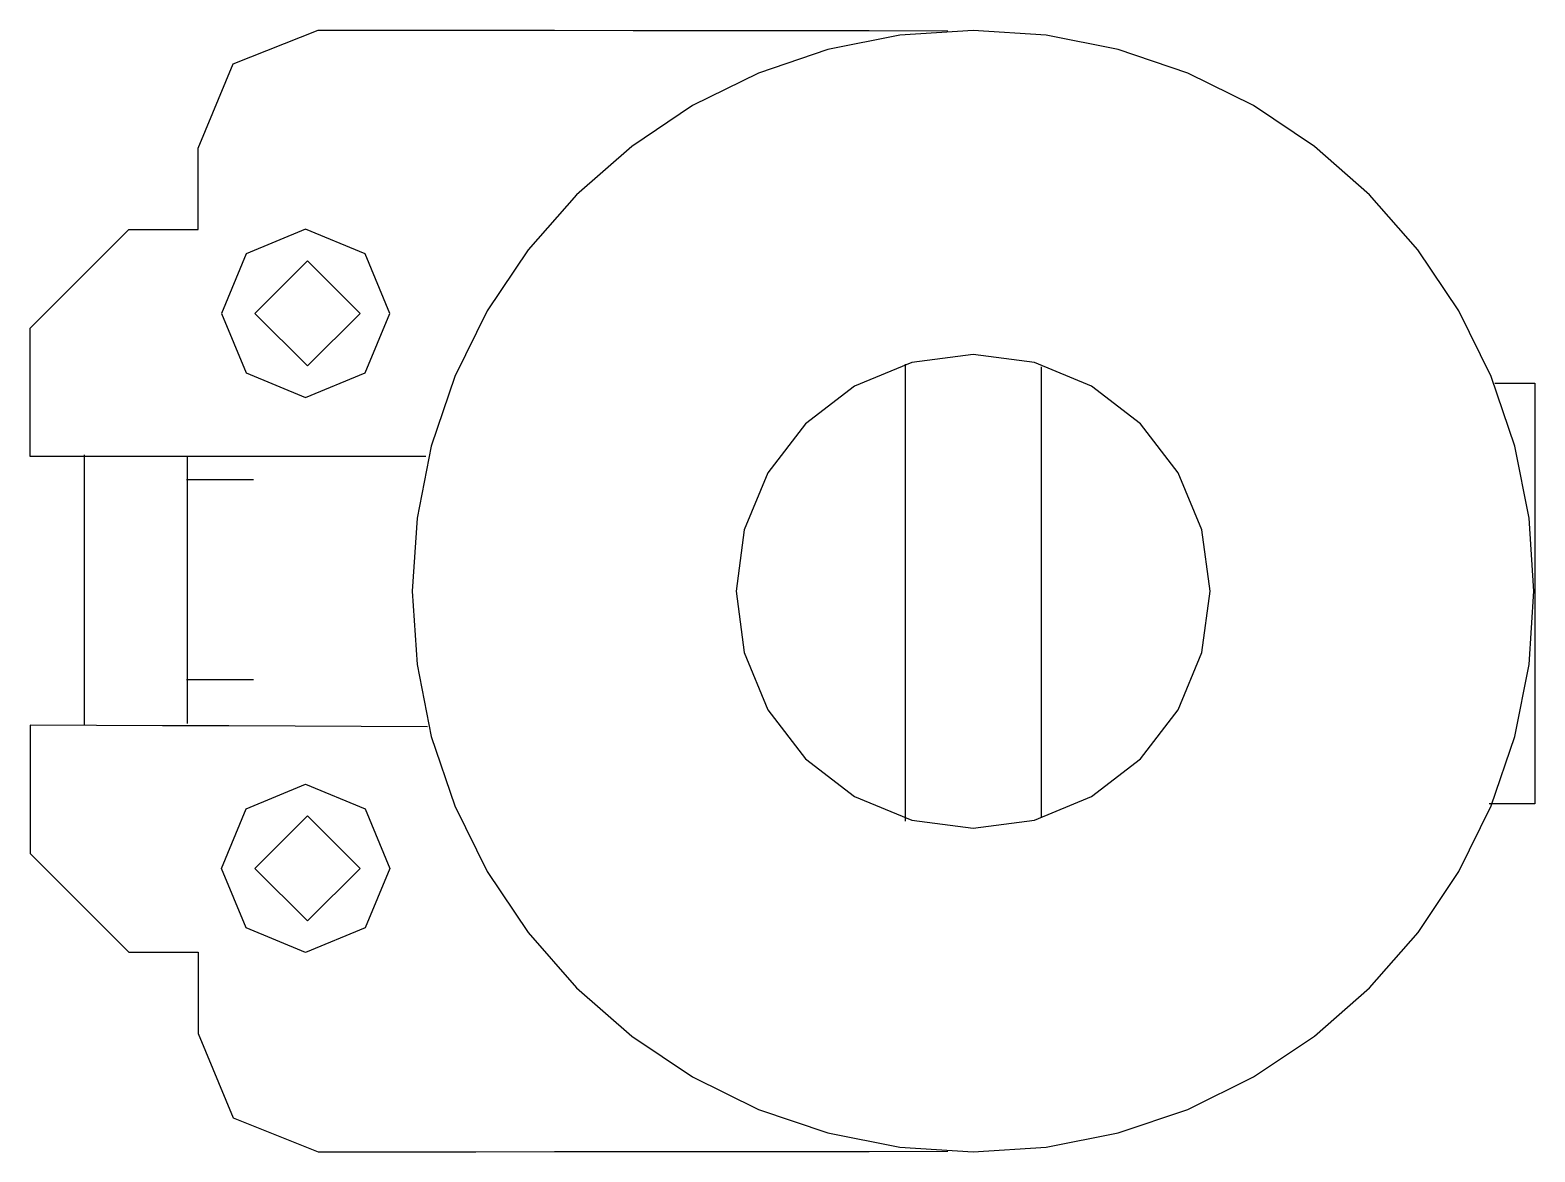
# Model space of a CAD drawing. Extents: x 19.4 to 40.1, y -131.9 to -116.5.
import ezdxf

# ---------------------------------------------------------------- set-up
doc = ezdxf.new("R2010")
doc.units = 0
doc.layers.add('Layer_1', color=7, linetype='CONTINUOUS')

msp = doc.modelspace()

# ---------------------------------------------------------------- linework, layer by layer
at = {"layer": 'Layer_1', "color": 7}
for points in [[(24.869381, -122.346499), (23.96453, -122.346499), (23.060756, -122.346499), (22.156752, -122.346499), (21.252717, -122.346499), (20.348671, -122.346499), (19.4435, -122.346499), (19.4435, -121.465579), (19.4435, -120.584659), (20.120248, -119.907979), (20.796995, -119.231299), (21.74767, -119.231299), (21.74767, -118.112819), (22.2286, -116.957902), (23.394014, -116.494339), (24.473805, -116.495339), (25.554303, -116.49634), (26.63443, -116.49734), (27.714092, -116.49834), (28.793088, -116.499339), (29.872507, -116.500339), (30.952745, -116.501339), (32.032242, -116.502339)], [(32.37757, -131.884579), (33.381588, -131.819642), (34.368846, -131.624323), (35.321637, -131.301016), (36.223974, -130.855243), (37.059942, -130.295637), (37.816537, -129.631638), (38.48056, -128.874992), (39.040178, -128.038964), (39.48591, -127.136655), (39.809185, -126.183894), (40.004478, -125.196697), (40.069406, -124.192739), (40.004468, -123.188722), (39.809145, -122.201467), (39.485832, -121.248681), (39.040052, -120.346353), (38.480439, -119.510393), (37.816435, -118.753808), (37.059785, -118.089795), (36.223755, -117.530186), (35.321449, -117.084463), (34.368696, -116.761195), (33.38151, -116.565906), (32.37757, -116.500979), (31.373555, -116.565916), (30.386299, -116.761235), (29.43351, -117.084541), (28.531175, -117.530313), (27.695208, -118.089916), (26.938615, -118.75391), (26.274593, -119.51055), (25.714976, -120.346571), (25.269246, -121.24887), (24.945971, -122.201617), (24.750678, -123.1888), (24.68575, -124.192739), (24.750689, -125.196774), (24.946011, -126.184044), (25.269324, -127.136843), (25.715102, -128.039182), (26.274714, -128.875149), (26.938717, -129.63174), (27.695365, -130.295757), (28.531393, -130.855369), (29.433698, -131.301094), (30.386449, -131.624363), (31.373633, -131.819652), (32.37757, -131.884579), (32.37757, -131.884579)], [(23.222648, -121.535939), (24.039837, -121.197449), (24.378256, -120.380339), (24.039837, -119.563229), (23.222648, -119.224739), (22.405619, -119.563229), (22.067222, -120.380339), (22.405619, -121.197449), (23.222648, -121.535939), (23.222648, -121.535939)], [(23.248288, -121.102659), (23.97047, -120.380339), (23.248288, -119.658099), (22.526098, -120.380339), (23.248288, -121.102659), (23.248288, -121.102659)], [(32.37757, -127.442819), (33.218489, -127.332967), (34.002715, -127.007912), (34.675651, -126.490883), (35.192678, -125.817945), (35.517746, -125.033687), (35.627602, -124.192739), (35.517755, -123.351857), (35.192712, -122.567648), (34.675698, -121.894713), (34.002773, -121.377678), (33.218522, -121.0526), (32.37757, -120.942739), (31.536655, -121.052591), (30.752431, -121.377644), (30.079497, -121.894666), (29.56247, -122.56759), (29.237402, -123.351825), (29.127546, -124.192739), (29.237394, -125.033654), (29.562437, -125.817887), (30.07945, -126.490836), (30.752373, -127.007878), (31.536622, -127.332958), (32.37757, -127.442819), (32.37757, -127.442819)], [(31.445535, -121.077539), (31.445535, -122.123186), (31.445535, -123.16759), (31.445535, -124.212259), (31.445535, -125.256964), (31.445535, -126.301681), (31.445535, -127.347699)], [(33.309606, -121.116019), (33.309606, -122.14563), (33.309606, -123.174017), (33.309606, -124.202664), (33.309606, -125.231348), (33.309606, -126.260043), (33.309606, -127.290019)], [(39.535378, -121.338099), (40.084044, -121.338099), (40.084044, -122.30047), (40.084044, -123.261697), (40.084044, -124.223167), (40.084044, -125.184672), (40.084044, -126.146187), (40.084044, -127.108899), (39.455898, -127.108899)], [(20.184094, -122.320979), (20.184094, -123.246933), (20.184094, -124.172259), (20.184094, -125.097586), (20.184094, -126.023539)], [(21.598793, -122.338979), (21.598793, -123.25599), (21.598793, -124.172379), (21.598793, -125.088769), (21.598793, -126.005779)], [(21.588634, -122.657779), (22.507784, -122.657779)], [(21.588634, -125.402579), (22.507784, -125.402579)], [(24.895922, -126.054579), (23.986653, -126.050177), (23.078465, -126.045779), (22.170047, -126.041381), (21.261597, -126.036982), (20.353136, -126.032583), (19.443545, -126.028179), (19.443545, -126.909099), (19.443545, -127.790019), (20.120292, -128.466779), (20.79704, -129.143539), (21.747715, -129.143539), (21.747715, -130.261859), (22.22976, -131.418792), (23.396283, -131.884179), (24.475795, -131.883179), (25.556015, -131.882179), (26.635865, -131.881178), (27.715248, -131.880178), (28.793967, -131.879179), (29.873108, -131.878179), (30.953068, -131.877179), (32.032286, -131.876179)], [(23.222693, -126.838659), (24.039882, -127.177159), (24.378301, -127.994339), (24.039882, -128.811449), (23.222693, -129.149939), (22.405663, -128.811449), (22.067267, -127.994339), (22.405663, -127.177159), (23.222693, -126.838659), (23.222693, -126.838659)], [(23.248333, -127.272099), (23.970514, -127.994339), (23.248333, -128.716499), (22.526143, -127.994339), (23.248333, -127.272099), (23.248333, -127.272099)]]:
    msp.add_lwpolyline(points, dxfattribs=at)

doc.saveas('drawing.dxf')
